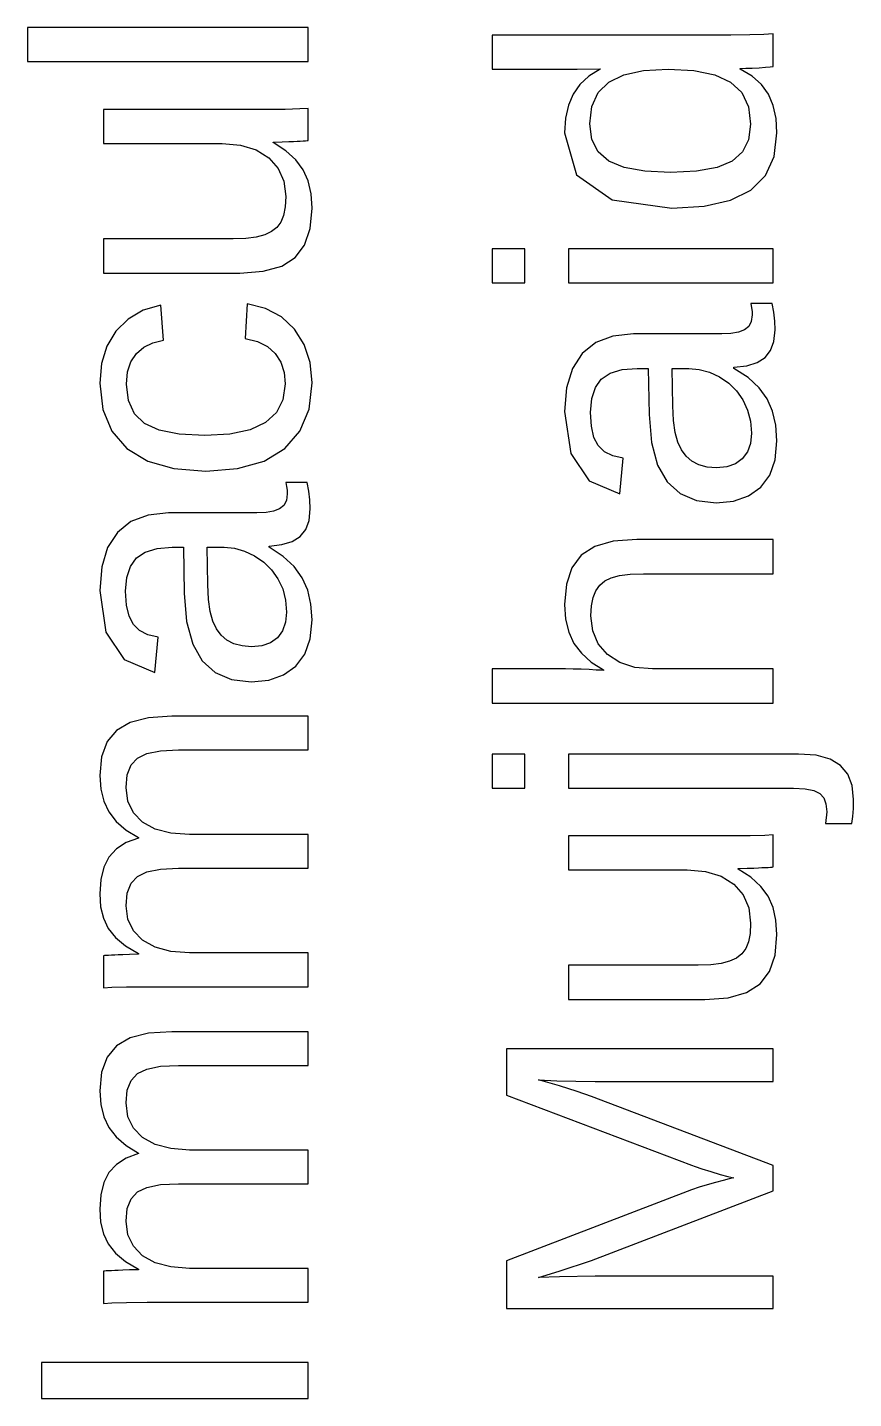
# Model space of a CAD drawing. Header units: metres. Extents: x -108.8 to -18, y -35.5 to 35.7.
# Drawn here: x -35.73 to -17.97, y -32.25 to -2.78 of the extents above; entities that cross this region are included whole.
import ezdxf

# ---------------------------------------------------------------- set-up
doc = ezdxf.new("R2010")
doc.units = ezdxf.units.M

msp = doc.modelspace()

# ---------------------------------------------------------------- linework, layer by layer
for p, q in [((-29.6919, -2.78108), (-35.7299, -2.78108)), ((-35.7299, -2.78108), (-35.7299, -3.51344)), ((-29.6919, -3.51344), (-29.6919, -2.78108)), ((-20.6036, -2.94464), (-25.7343, -2.94464)), ((-25.7343, -2.94464), (-25.7343, -3.677)), ((-20.1972, -2.94193), (-20.6036, -2.94464)), ((-19.8947, -2.93379), (-20.1972, -2.94193)), ((-19.6962, -2.92023), (-19.8947, -2.93379)), ((-19.6962, -3.62006), (-19.6962, -2.92023)), ((-35.7299, -3.51344), (-29.6919, -3.51344)), ((-25.7343, -3.677), (-23.9074, -3.677)), ((-23.9074, -3.677), (-23.4151, -3.66884)), ((-23.6569, -3.8271), (-23.8508, -4.00615)), ((-23.4151, -3.677), (-23.6569, -3.8271)), ((-23.4151, -3.66884), (-23.4151, -3.677)), ((-23.232, -3.95775), (-22.9087, -3.80177)), ((-22.9087, -3.80177), (-22.4815, -3.70819)), ((-22.4815, -3.70819), (-21.9503, -3.677)), ((-21.9503, -3.677), (-21.3983, -3.70819)), ((-21.3983, -3.70819), (-20.9521, -3.80177)), ((-20.9521, -3.80177), (-20.6117, -3.95775)), ((-20.4042, -3.66074), (-20.283, -3.65916)), ((-20.4042, -3.677), (-20.4042, -3.66074)), ((-20.1488, -3.82733), (-20.4042, -3.677)), ((-20.283, -3.65916), (-20.1474, -3.65442)), ((-19.9467, -4.00705), (-20.1488, -3.82733)), ((-20.1474, -3.65442), (-19.9973, -3.64653)), ((-19.9973, -3.64653), (-19.859, -3.63724)), ((-19.859, -3.63724), (-19.7586, -3.62842)), ((-19.7586, -3.62842), (-19.6962, -3.62006)), ((-23.8508, -4.00615), (-23.9969, -4.21413)), ((-23.458, -4.18198), (-23.232, -3.95775)), ((-20.6117, -3.95775), (-20.3721, -4.18288)), ((-19.7979, -4.21616), (-19.9467, -4.00705)), ((-23.9969, -4.21413), (-24.0986, -4.45506)), ((-23.5936, -4.48036), (-23.458, -4.18198)), ((-20.3721, -4.18288), (-20.2284, -4.48396)), ((-19.6962, -4.45778), (-19.7979, -4.21616)), ((-30.6318, -4.54434), (-34.0942, -4.54434)), ((-34.0942, -4.54434), (-34.0942, -5.2767)), ((-30.1855, -4.54163), (-30.6318, -4.54434)), ((-29.8723, -4.53349), (-30.1855, -4.54163)), ((-29.6919, -4.51993), (-29.8723, -4.53349)), ((-29.6919, -5.21159), (-29.6919, -4.51993)), ((-24.0986, -4.45506), (-24.1596, -4.73308)), ((-23.6388, -4.85289), (-23.5936, -4.48036)), ((-20.2284, -4.48396), (-20.1805, -4.86098)), ((-19.6352, -4.73512), (-19.6962, -4.45778)), ((-24.1596, -4.73308), (-24.18, -5.04819)), ((-23.5934, -5.18764), (-23.6388, -4.85289)), ((-20.1805, -4.86098), (-20.2247, -5.19328)), ((-19.6149, -5.04819), (-19.6352, -4.73512)), ((-34.0942, -5.2767), (-31.5432, -5.2767)), ((-31.5432, -5.2767), (-31.1458, -5.31061)), ((-30.4446, -5.24419), (-30.2531, -5.23897)), ((-30.4446, -5.25636), (-30.4446, -5.24419)), ((-30.1704, -5.43333), (-30.4446, -5.25636)), ((-30.2531, -5.23897), (-30.1073, -5.23424)), ((-30.1073, -5.23424), (-30.0072, -5.22997)), ((-30.0072, -5.22997), (-29.9328, -5.2261)), ((-29.9328, -5.2261), (-29.8643, -5.2227)), ((-29.8643, -5.2227), (-29.8017, -5.21976)), ((-29.8017, -5.21976), (-29.7497, -5.21704)), ((-29.7497, -5.21704), (-29.7131, -5.21432)), ((-29.7131, -5.21432), (-29.6919, -5.21159)), ((-24.18, -5.04819), (-23.9241, -5.94781)), ((-23.4571, -5.45413), (-23.5934, -5.18764)), ((-20.2247, -5.19328), (-20.3577, -5.45776)), ((-19.6773, -5.55518), (-19.6149, -5.04819)), ((-31.1458, -5.31061), (-30.8108, -5.41232)), ((-30.8108, -5.41232), (-30.5382, -5.58186)), ((-30.5382, -5.58186), (-30.337, -5.81017)), ((-29.9554, -5.62796), (-30.1704, -5.43333)), ((-23.2299, -5.65239), (-23.4571, -5.45413)), ((-20.3577, -5.45776), (-20.5791, -5.65442)), ((-19.8644, -5.96408), (-19.6773, -5.55518)), ((-30.337, -5.81017), (-30.2163, -6.08821)), ((-29.7997, -5.84023), (-29.9554, -5.62796)), ((-29.6946, -6.07915), (-29.7997, -5.84023)), ((-22.9006, -5.78915), (-23.2299, -5.65239)), ((-22.4578, -5.87122), (-22.9006, -5.78915)), ((-21.9015, -5.89856), (-22.4578, -5.87122)), ((-21.3441, -5.87143), (-21.9015, -5.89856)), ((-20.9033, -5.79005), (-21.3441, -5.87143)), ((-20.5791, -5.65442), (-20.9033, -5.79005)), ((-30.2163, -6.08821), (-30.1761, -6.41599)), ((-29.6315, -6.35379), (-29.6946, -6.07915)), ((-23.9241, -5.94781), (-23.1565, -6.48759)), ((-20.1764, -6.27489), (-19.8644, -5.96408)), ((-30.1761, -6.41599), (-30.1878, -6.63795)), ((-29.6105, -6.66414), (-29.6315, -6.35379)), ((-20.6149, -6.49301), (-20.1764, -6.27489)), ((-30.1878, -6.63795), (-30.2231, -6.82104)), ((-29.6505, -7.10381), (-29.6105, -6.66414)), ((-23.1565, -6.48759), (-21.8771, -6.66753)), ((-21.8771, -6.66753), (-21.1818, -6.6239)), ((-21.1818, -6.6239), (-20.6149, -6.49301)), ((-30.2819, -6.96529), (-30.3673, -7.07874)), ((-30.2231, -6.82104), (-30.2819, -6.96529)), ((-31.3031, -7.3233), (-34.0942, -7.3233)), ((-34.0942, -7.3233), (-34.0942, -8.05974)), ((-31.0346, -7.31381), (-31.3031, -7.3233)), ((-30.8094, -7.28532), (-31.0346, -7.31381)), ((-30.6277, -7.23785), (-30.8094, -7.28532)), ((-30.4826, -7.1696), (-30.6277, -7.23785)), ((-30.3673, -7.07874), (-30.4826, -7.1696)), ((-29.7705, -7.45712), (-29.6505, -7.10381)), ((-29.9706, -7.72411), (-29.7705, -7.45712)), ((-25.0344, -7.53564), (-25.7343, -7.53564)), ((-25.7343, -7.53564), (-25.7343, -8.26807)), ((-25.0344, -8.26807), (-25.0344, -7.53564)), ((-19.6962, -7.53564), (-24.0986, -7.53564)), ((-24.0986, -7.53564), (-24.0986, -8.26807)), ((-19.6962, -8.26807), (-19.6962, -7.53564)), ((-30.6596, -8.02245), (-30.2629, -7.91057)), ((-30.2629, -7.91057), (-29.9706, -7.72411)), ((-34.0942, -8.05974), (-31.1607, -8.05974)), ((-31.1607, -8.05974), (-30.6596, -8.02245)), ((-25.7343, -8.26807), (-25.0344, -8.26807)), ((-24.0986, -8.26807), (-19.6962, -8.26807)), ((-32.8614, -8.74767), (-33.2416, -8.86044)), ((-32.8045, -9.50037), (-32.8614, -8.74767)), ((-31.002, -8.72325), (-31.0508, -9.46376)), ((-30.6074, -8.82135), (-31.002, -8.72325)), ((-30.2696, -9.00172), (-30.6074, -8.82135)), ((-19.7207, -8.71715), (-20.1764, -8.71715)), ((-20.1764, -8.71715), (-20.1605, -8.80347)), ((-20.1605, -8.80347), (-20.151, -8.88347)), ((-19.6845, -8.90294), (-19.7207, -8.71715)), ((-33.563, -9.04692), (-33.8257, -9.3071)), ((-33.2416, -8.86044), (-33.563, -9.04692)), ((-29.9889, -9.26439), (-30.2696, -9.00172)), ((-20.1662, -9.10002), (-20.2211, -9.20854)), ((-20.1479, -8.95715), (-20.1662, -9.10002)), ((-20.151, -8.88347), (-20.1479, -8.95715)), ((-19.6628, -9.09145), (-19.6845, -8.90294)), ((-19.6556, -9.28265), (-19.6628, -9.09145)), ((-33.8257, -9.3071), (-34.0201, -9.62965)), ((-29.7787, -9.59531), (-29.9889, -9.26439)), ((-23.1413, -9.41472), (-23.5082, -9.55441)), ((-22.699, -9.36815), (-23.1413, -9.41472)), ((-20.8029, -9.36815), (-22.699, -9.36815)), ((-20.6038, -9.35866), (-20.8029, -9.36815)), ((-20.4404, -9.33017), (-20.6038, -9.35866)), ((-20.3126, -9.28271), (-20.4404, -9.33017)), ((-20.2211, -9.20854), (-20.3126, -9.28271)), ((-19.6793, -9.52928), (-19.6556, -9.28265)), ((-34.0201, -9.62965), (-34.1367, -10.0033)), ((-33.3863, -9.78926), (-33.2258, -9.65407)), ((-33.2258, -9.65407), (-33.0319, -9.55777)), ((-33.0319, -9.55777), (-32.8045, -9.50037)), ((-31.0508, -9.46376), (-30.7832, -9.52682)), ((-30.7832, -9.52682), (-30.5662, -9.63464)), ((-30.5662, -9.63464), (-30.3998, -9.78723)), ((-29.6526, -9.98048), (-29.7787, -9.59531)), ((-23.5082, -9.55441), (-23.7995, -9.78725)), ((-19.7505, -9.72665), (-19.6793, -9.52928)), ((-34.1367, -10.0033), (-34.1756, -10.428)), ((-33.578, -10.1853), (-33.5061, -9.96556)), ((-33.5061, -9.96556), (-33.3863, -9.78926)), ((-30.3998, -9.78723), (-30.2823, -9.97643)), ((-30.2823, -9.97643), (-30.2118, -10.1941)), ((-29.6105, -10.4199), (-29.6526, -9.98048)), ((-23.7995, -9.78725), (-24.0109, -10.1123)), ((-20.2616, -10.0501), (-20.0385, -9.98027)), ((-20.0385, -9.98027), (-19.8692, -9.87473)), ((-19.8692, -9.87473), (-19.7505, -9.72665)), ((-33.6019, -10.4484), (-33.578, -10.1853)), ((-30.2118, -10.1941), (-30.1882, -10.4403)), ((-24.0109, -10.1123), (-24.1377, -10.5286)), ((-23.3906, -10.3365), (-23.2021, -10.2099)), ((-23.2021, -10.2099), (-22.9458, -10.1339)), ((-22.9458, -10.1339), (-22.6216, -10.1086)), ((-22.6216, -10.1086), (-22.3816, -10.1086)), ((-22.3816, -10.1086), (-22.3653, -11.0974)), ((-21.8527, -10.9101), (-21.869, -10.1086)), ((-21.869, -10.1086), (-21.5069, -10.1086)), ((-21.5069, -10.1086), (-21.2838, -10.1287)), ((-21.2838, -10.1287), (-21.0647, -10.1891)), ((-21.0647, -10.1891), (-20.8497, -10.2897)), ((-20.8497, -10.2897), (-20.652, -10.4251)), ((-20.5385, -10.0842), (-20.2616, -10.0501)), ((-20.5385, -10.1086), (-20.5385, -10.0842)), ((-20.2349, -10.3059), (-20.5385, -10.1086)), ((-19.9969, -10.5236), (-20.2349, -10.3059)), ((-34.1756, -10.428), (-34.1107, -10.9886)), ((-33.559, -10.8006), (-33.6019, -10.4484)), ((-30.1882, -10.4403), (-30.2353, -10.7807)), ((-29.6754, -10.987), (-29.6105, -10.4199)), ((-24.1377, -10.5286), (-24.18, -11.0363)), ((-23.5968, -10.756), (-23.5195, -10.5173)), ((-23.5195, -10.5173), (-23.3906, -10.3365)), ((-20.652, -10.4251), (-20.4845, -10.5899)), ((-20.4845, -10.5899), (-20.3472, -10.7841)), ((-19.8244, -10.7616), (-19.9969, -10.5236)), ((-33.4301, -11.0813), (-33.559, -10.8006)), ((-30.2353, -10.7807), (-30.3763, -11.0587)), ((-23.6226, -11.0526), (-23.5968, -10.756)), ((-20.3472, -10.7841), (-20.2455, -11.0029)), ((-19.708, -11.0277), (-19.8244, -10.7616)), ((-34.1107, -10.9886), (-33.9161, -11.4552)), ((-33.2154, -11.2906), (-33.4301, -11.0813)), ((-30.3763, -11.0587), (-30.6114, -11.2744)), ((-29.87, -11.457), (-29.6754, -10.987)), ((-24.18, -11.0363), (-24.048, -11.9342)), ((-23.604, -11.351), (-23.6226, -11.0526)), ((-22.3653, -11.0974), (-22.3111, -11.7034)), ((-21.8373, -11.2269), (-21.8527, -10.9101)), ((-20.2455, -11.0029), (-20.1845, -11.2416)), ((-19.6382, -11.3295), (-19.708, -11.0277)), ((-33.9161, -11.4552), (-33.5917, -11.8277)), ((-32.8989, -11.4353), (-33.2154, -11.2906)), ((-32.465, -11.5221), (-32.8989, -11.4353)), ((-30.9441, -11.4281), (-31.3781, -11.5203)), ((-30.6114, -11.2744), (-30.9441, -11.4281)), ((-30.1944, -11.8297), (-29.87, -11.457)), ((-23.5484, -11.5897), (-23.604, -11.351)), ((-21.802, -11.488), (-21.8373, -11.2269)), ((-21.7469, -11.6935), (-21.802, -11.488)), ((-20.1845, -11.2416), (-20.1641, -11.5001)), ((-19.6149, -11.667), (-19.6382, -11.3295)), ((-31.9134, -11.551), (-32.465, -11.5221)), ((-31.3781, -11.5203), (-31.9134, -11.551)), ((-23.4557, -11.7687), (-23.5484, -11.5897)), ((-23.3224, -11.898), (-23.4557, -11.7687)), ((-22.3111, -11.7034), (-22.1809, -12.1869)), ((-21.67, -11.8573), (-21.7469, -11.6935)), ((-20.1858, -11.7205), (-20.2509, -11.9043)), ((-20.1641, -11.5001), (-20.1858, -11.7205)), ((-19.6538, -12.0725), (-19.6149, -11.667)), ((-33.5917, -11.8277), (-33.144, -12.0989)), ((-30.6431, -12.0998), (-30.1944, -11.8297)), ((-24.048, -11.9342), (-23.6519, -12.5228)), ((-23.1447, -11.9875), (-23.3224, -11.898)), ((-22.9227, -12.0372), (-23.1447, -11.9875)), ((-22.9919, -12.8021), (-22.9227, -12.0372)), ((-21.5697, -11.9936), (-21.67, -11.8573)), ((-21.4458, -12.1023), (-21.5697, -11.9936)), ((-20.3594, -12.0515), (-20.5077, -12.1588)), ((-20.2509, -11.9043), (-20.3594, -12.0515)), ((-19.7704, -12.4048), (-19.6538, -12.0725)), ((-33.144, -12.0989), (-32.5791, -12.2617)), ((-32.5791, -12.2617), (-31.8971, -12.3159)), ((-31.8971, -12.3159), (-31.2106, -12.2619)), ((-31.2106, -12.2619), (-30.6431, -12.0998)), ((-22.1809, -12.1869), (-21.9747, -12.5479)), ((-21.2962, -12.1814), (-21.4458, -12.1023)), ((-21.1185, -12.2289), (-21.2962, -12.1814)), ((-20.9128, -12.2447), (-21.1185, -12.2289)), ((-20.6922, -12.2233), (-20.9128, -12.2447)), ((-20.5077, -12.1588), (-20.6922, -12.2233)), ((-29.7163, -12.5616), (-30.172, -12.5616)), ((-30.172, -12.5616), (-30.1562, -12.6479)), ((-30.1562, -12.6479), (-30.1467, -12.7279)), ((-29.6801, -12.7474), (-29.7163, -12.5616)), ((-23.6519, -12.5228), (-22.9919, -12.8021)), ((-21.9747, -12.5479), (-21.6954, -12.7976)), ((-20.227, -12.8492), (-19.9648, -12.6638)), ((-19.9648, -12.6638), (-19.7704, -12.4048)), ((-30.1618, -12.9445), (-30.2167, -13.053)), ((-30.1435, -12.8016), (-30.1618, -12.9445)), ((-30.1467, -12.7279), (-30.1435, -12.8016)), ((-29.6584, -12.9359), (-29.6801, -12.7474)), ((-29.6512, -13.1271), (-29.6584, -12.9359)), ((-21.6954, -12.7976), (-21.3454, -12.9475)), ((-21.3454, -12.9475), (-20.925, -12.9974)), ((-20.925, -12.9974), (-20.5471, -12.9604)), ((-20.5471, -12.9604), (-20.227, -12.8492)), ((-33.1369, -13.2592), (-33.5038, -13.3989)), ((-32.6946, -13.2126), (-33.1369, -13.2592)), ((-30.7986, -13.2126), (-32.6946, -13.2126)), ((-30.5994, -13.2031), (-30.7986, -13.2126)), ((-30.436, -13.1746), (-30.5994, -13.2031)), ((-30.3083, -13.1272), (-30.436, -13.1746)), ((-30.2167, -13.053), (-30.3083, -13.1272)), ((-29.6749, -13.3737), (-29.6512, -13.1271)), ((-33.5038, -13.3989), (-33.7951, -13.6317)), ((-29.7461, -13.5711), (-29.6749, -13.3737)), ((-33.7951, -13.6317), (-34.0065, -13.9567)), ((-30.2572, -13.8946), (-30.0341, -13.8247)), ((-30.0341, -13.8247), (-29.8648, -13.7192)), ((-29.8648, -13.7192), (-29.7461, -13.5711)), ((-23.135, -13.822), (-23.533, -13.9352)), ((-22.6298, -13.7842), (-23.135, -13.822)), ((-19.6962, -13.7842), (-22.6298, -13.7842)), ((-19.6962, -14.5207), (-19.6962, -13.7842)), ((-34.0065, -13.9567), (-34.1333, -14.3731)), ((-33.3862, -14.1809), (-33.1977, -14.0543)), ((-33.1977, -14.0543), (-32.9414, -13.9784)), ((-32.9414, -13.9784), (-32.6173, -13.9531)), ((-32.6173, -13.9531), (-32.3772, -13.9531)), ((-32.3772, -13.9531), (-32.361, -14.9418)), ((-31.8483, -14.7546), (-31.8646, -13.9531)), ((-31.8646, -13.9531), (-31.5025, -13.9531)), ((-31.5025, -13.9531), (-31.2794, -13.9732)), ((-31.2794, -13.9732), (-31.0603, -14.0335)), ((-31.0603, -14.0335), (-30.8454, -14.1341)), ((-30.8454, -14.1341), (-30.6476, -14.2696)), ((-30.5341, -13.9287), (-30.2572, -13.8946)), ((-30.5341, -13.9531), (-30.5341, -13.9287)), ((-30.2305, -14.1504), (-30.5341, -13.9531)), ((-23.8239, -14.124), (-24.0217, -14.3923)), ((-23.533, -13.9352), (-23.8239, -14.124)), ((-34.1333, -14.3731), (-34.1756, -14.8808)), ((-33.5924, -14.6005), (-33.5151, -14.3618)), ((-33.5151, -14.3618), (-33.3862, -14.1809)), ((-30.6476, -14.2696), (-30.4801, -14.4344)), ((-30.4801, -14.4344), (-30.3429, -14.6285)), ((-29.9925, -14.3681), (-30.2305, -14.1504)), ((-29.82, -14.6061), (-29.9925, -14.3681)), ((-24.0217, -14.3923), (-24.1404, -14.7442)), ((-33.6182, -14.897), (-33.5924, -14.6005)), ((-30.3429, -14.6285), (-30.2411, -14.8473)), ((-29.7036, -14.8722), (-29.82, -14.6061)), ((-23.4248, -14.7689), (-23.3142, -14.6753)), ((-23.3142, -14.6753), (-23.177, -14.6061)), ((-23.177, -14.6061), (-23, -14.5587)), ((-23, -14.5587), (-22.7702, -14.5302)), ((-22.7702, -14.5302), (-22.4874, -14.5207)), ((-22.4874, -14.5207), (-19.6962, -14.5207)), ((-34.1756, -14.8808), (-34.0436, -15.7786)), ((-33.5997, -15.1954), (-33.6182, -14.897)), ((-32.361, -14.9418), (-32.3067, -15.5478)), ((-31.8329, -15.0713), (-31.8483, -14.7546)), ((-30.2411, -14.8473), (-30.1801, -15.086)), ((-29.6338, -15.1739), (-29.7036, -14.8722)), ((-24.1404, -14.7442), (-24.18, -15.1798)), ((-23.5674, -15.0338), (-23.5086, -14.8869)), ((-23.5086, -14.8869), (-23.4248, -14.7689)), ((-33.544, -15.4341), (-33.5997, -15.1954)), ((-31.7977, -15.3324), (-31.8329, -15.0713)), ((-30.1801, -15.086), (-30.1598, -15.3446)), ((-29.6105, -15.5114), (-29.6338, -15.1739)), ((-24.18, -15.1798), (-24.1576, -15.4992)), ((-23.6144, -15.428), (-23.6027, -15.2142)), ((-23.6027, -15.2142), (-23.5674, -15.0338)), ((-33.4513, -15.6131), (-33.544, -15.4341)), ((-33.318, -15.7424), (-33.4513, -15.6131)), ((-32.3067, -15.5478), (-32.1765, -16.0313)), ((-31.7425, -15.5379), (-31.7977, -15.3324)), ((-31.6656, -15.7018), (-31.7425, -15.5379)), ((-30.1815, -15.565), (-30.2466, -15.7488)), ((-30.1598, -15.3446), (-30.1815, -15.565)), ((-29.6494, -15.9169), (-29.6105, -15.5114)), ((-24.1576, -15.4992), (-24.0905, -15.7793)), ((-23.5746, -15.7497), (-23.6144, -15.428)), ((-34.0436, -15.7786), (-33.6476, -16.3672)), ((-33.1403, -15.832), (-33.318, -15.7424)), ((-32.9184, -15.8817), (-33.1403, -15.832)), ((-32.9875, -16.6466), (-32.9184, -15.8817)), ((-31.5653, -15.8381), (-31.6656, -15.7018)), ((-31.4414, -15.9468), (-31.5653, -15.8381)), ((-30.3551, -15.8959), (-30.5033, -16.0033)), ((-30.2466, -15.7488), (-30.3551, -15.8959)), ((-24.0905, -15.7793), (-23.9785, -16.02)), ((-23.4553, -16.0257), (-23.5746, -15.7497)), ((-32.1765, -16.0313), (-31.9704, -16.3923)), ((-31.2918, -16.0259), (-31.4414, -15.9468)), ((-31.1141, -16.0734), (-31.2918, -16.0259)), ((-30.9084, -16.0892), (-31.1141, -16.0734)), ((-30.6878, -16.0677), (-30.9084, -16.0892)), ((-30.5033, -16.0033), (-30.6878, -16.0677)), ((-29.766, -16.2492), (-29.6494, -15.9169)), ((-23.9785, -16.02), (-23.8188, -16.2304)), ((-23.2563, -16.256), (-23.4553, -16.0257)), ((-33.6476, -16.3672), (-32.9875, -16.6466)), ((-31.9704, -16.3923), (-31.691, -16.6421)), ((-29.9604, -16.5083), (-29.766, -16.2492)), ((-23.8188, -16.2304), (-23.6079, -16.4196)), ((-23.6079, -16.4196), (-23.3459, -16.5876)), ((-22.9901, -16.4289), (-23.2563, -16.256)), ((-22.6687, -16.5326), (-22.9901, -16.4289)), ((-31.691, -16.6421), (-31.3411, -16.7919)), ((-31.3411, -16.7919), (-30.9206, -16.8419)), ((-30.5427, -16.8048), (-30.2226, -16.6936)), ((-30.2226, -16.6936), (-29.9604, -16.5083)), ((-24.1637, -16.5672), (-25.7343, -16.5672)), ((-25.7343, -16.5672), (-25.7343, -17.2997)), ((-23.9965, -16.5688), (-24.1637, -16.5672)), ((-23.8256, -16.5736), (-23.9965, -16.5688)), ((-23.6511, -16.5815), (-23.8256, -16.5736)), ((-23.4996, -16.5899), (-23.6511, -16.5815)), ((-23.3979, -16.596), (-23.4996, -16.5899)), ((-23.3459, -16.5998), (-23.3979, -16.596)), ((-23.3459, -16.5876), (-23.3459, -16.5998)), ((-22.2921, -16.5672), (-22.6687, -16.5326)), ((-19.6962, -16.5672), (-22.2921, -16.5672)), ((-19.6962, -17.2997), (-19.6962, -16.5672)), ((-30.9206, -16.8419), (-30.5427, -16.8048)), ((-25.7343, -17.2997), (-19.6962, -17.2997)), ((-33.1245, -17.6166), (-33.5206, -17.7177)), ((-32.6254, -17.583), (-33.1245, -17.6166)), ((-29.6919, -17.583), (-32.6254, -17.583)), ((-29.6919, -18.3072), (-29.6919, -17.583)), ((-33.8135, -17.8861), (-34.0147, -18.1286)), ((-33.5206, -17.7177), (-33.8135, -17.8861)), ((-34.0147, -18.1286), (-34.1354, -18.4521)), ((-34.1354, -18.4521), (-34.1756, -18.8565)), ((-33.5015, -18.63), (-33.3659, -18.4821)), ((-33.3659, -18.4821), (-33.1593, -18.3849)), ((-33.1593, -18.3849), (-32.865, -18.3266)), ((-32.865, -18.3266), (-32.483, -18.3072)), ((-32.483, -18.3072), (-29.6919, -18.3072)), ((-25.0344, -18.3956), (-25.7343, -18.3956)), ((-25.7343, -18.3956), (-25.7343, -19.128)), ((-25.0344, -19.128), (-25.0344, -18.3956)), ((-19.151, -18.3956), (-24.0986, -18.3956)), ((-24.0986, -18.3956), (-24.0986, -19.128)), ((-18.774, -18.4227), (-19.151, -18.3956)), ((-18.4729, -18.5041), (-18.774, -18.4227)), ((-18.2478, -18.6397), (-18.4729, -18.5041)), ((-34.1756, -18.8565), (-34.1539, -19.1478)), ((-33.61, -19.1128), (-33.5829, -18.8402)), ((-33.5829, -18.8402), (-33.5015, -18.63)), ((-18.0918, -18.8296), (-18.2478, -18.6397)), ((-17.9982, -19.0737), (-18.0918, -18.8296)), ((-34.1539, -19.1478), (-34.0888, -19.4089)), ((-33.5705, -19.4091), (-33.61, -19.1128)), ((-25.7343, -19.128), (-25.0344, -19.128)), ((-24.0986, -19.128), (-19.2609, -19.128)), ((-19.2609, -19.128), (-19.0096, -19.1407)), ((-19.0096, -19.1407), (-18.8197, -19.1786)), ((-17.967, -19.3721), (-17.9982, -19.0737)), ((-34.0888, -19.4089), (-33.9803, -19.6397)), ((-33.4518, -19.658), (-33.5705, -19.4091)), ((-18.8197, -19.1786), (-18.6913, -19.242)), ((-18.6913, -19.242), (-18.6099, -19.3364)), ((-18.6099, -19.3364), (-18.5611, -19.468)), ((-17.9711, -19.5688), (-17.967, -19.3721)), ((-33.9803, -19.6397), (-33.8225, -19.8447)), ((-33.254, -19.8594), (-33.4518, -19.658)), ((-18.5448, -19.6366), (-18.5692, -19.8889)), ((-18.5611, -19.468), (-18.5448, -19.6366)), ((-18.0036, -19.8889), (-17.9833, -19.741)), ((-17.9833, -19.741), (-17.9711, -19.5688)), ((-33.8225, -19.8447), (-33.6096, -20.0285)), ((-33.6096, -20.0285), (-33.3415, -20.191)), ((-32.9834, -20.0075), (-33.254, -19.8594)), ((-32.6464, -20.0963), (-32.9834, -20.0075)), ((-18.5692, -19.8889), (-18.0036, -19.8889)), ((-33.6055, -20.2988), (-33.8171, -20.4338)), ((-33.3415, -20.2032), (-33.6055, -20.2988)), ((-33.3415, -20.191), (-33.3415, -20.2032)), ((-32.243, -20.1259), (-32.6464, -20.0963)), ((-29.6919, -20.1259), (-32.243, -20.1259)), ((-29.6919, -20.8501), (-29.6919, -20.1259)), ((-20.6361, -20.1548), (-24.0986, -20.1548)), ((-24.0986, -20.1548), (-24.0986, -20.8872)), ((-20.1899, -20.1521), (-20.6361, -20.1548)), ((-19.8766, -20.144), (-20.1899, -20.1521)), ((-19.6962, -20.1304), (-19.8766, -20.144)), ((-19.6962, -20.8221), (-19.6962, -20.1304)), ((-33.9762, -20.6081), (-34.087, -20.8253)), ((-33.8171, -20.4338), (-33.9762, -20.6081)), ((-34.087, -20.8253), (-34.1534, -21.0891)), ((-33.1593, -20.9279), (-32.865, -20.8696)), ((-32.865, -20.8696), (-32.483, -20.8501)), ((-32.483, -20.8501), (-29.6919, -20.8501)), ((-24.0986, -20.8872), (-21.5475, -20.8872)), ((-21.5475, -20.8872), (-21.1501, -20.9211)), ((-20.4489, -20.8547), (-20.2575, -20.8495)), ((-20.4489, -20.8669), (-20.4489, -20.8547)), ((-20.1748, -21.0438), (-20.4489, -20.8669)), ((-20.2575, -20.8495), (-20.1117, -20.8447)), ((-20.1117, -20.8447), (-20.0116, -20.8405)), ((-20.0116, -20.8405), (-19.9372, -20.8366)), ((-19.9372, -20.8366), (-19.8687, -20.8332)), ((-19.8687, -20.8332), (-19.8061, -20.8302)), ((-19.8061, -20.8302), (-19.7541, -20.8275)), ((-19.7541, -20.8275), (-19.7175, -20.8248)), ((-19.7175, -20.8248), (-19.6962, -20.8221)), ((-34.1534, -21.0891), (-34.1756, -21.3994)), ((-33.5829, -21.3832), (-33.5015, -21.1729)), ((-33.5015, -21.1729), (-33.3659, -21.0251)), ((-33.3659, -21.0251), (-33.1593, -20.9279)), ((-21.1501, -20.9211), (-20.8151, -21.0228)), ((-20.8151, -21.0228), (-20.5425, -21.1924)), ((-20.5425, -21.1924), (-20.3414, -21.4207)), ((-19.9598, -21.2384), (-20.1748, -21.0438)), ((-34.1756, -21.3994), (-34.1553, -21.6774)), ((-33.61, -21.6558), (-33.5829, -21.3832)), ((-20.3414, -21.4207), (-20.2207, -21.6987)), ((-19.8041, -21.4507), (-19.9598, -21.2384)), ((-19.699, -21.6896), (-19.8041, -21.4507)), ((-34.1553, -21.6774), (-34.0942, -21.9256)), ((-33.5703, -21.946), (-33.61, -21.6558)), ((-20.2207, -21.6987), (-20.1805, -22.0265)), ((-19.6359, -21.9643), (-19.699, -21.6896)), ((-34.0942, -21.9256), (-33.9925, -22.144)), ((-33.4509, -22.1928), (-33.5703, -21.946)), ((-20.1805, -22.0265), (-20.1922, -22.2484)), ((-19.6149, -22.2746), (-19.6359, -21.9643)), ((-33.9925, -22.144), (-33.8388, -22.3397)), ((-33.8388, -22.3397), (-33.6218, -22.5201)), ((-33.252, -22.3963), (-33.4509, -22.1928)), ((-20.1922, -22.2484), (-20.2275, -22.4315)), ((-19.6549, -22.7143), (-19.6149, -22.2746)), ((-33.6218, -22.5201), (-33.3415, -22.6851)), ((-33.3415, -22.6851), (-33.3415, -22.6974)), ((-32.9807, -22.5477), (-33.252, -22.3963)), ((-32.6444, -22.6386), (-32.9807, -22.5477)), ((-32.243, -22.6689), (-32.6444, -22.6386)), ((-29.6919, -22.6689), (-32.243, -22.6689)), ((-29.6919, -23.3972), (-29.6919, -22.6689)), ((-20.2862, -22.5758), (-20.3717, -22.6892)), ((-20.2275, -22.4315), (-20.2862, -22.5758)), ((-34.073, -22.7272), (-34.0942, -22.7299)), ((-34.0942, -22.7299), (-34.0942, -23.4216)), ((-34.0364, -22.7245), (-34.073, -22.7272)), ((-33.9844, -22.7218), (-34.0364, -22.7245)), ((-33.9218, -22.7188), (-33.9844, -22.7218)), ((-33.8533, -22.7154), (-33.9218, -22.7188)), ((-33.7789, -22.7116), (-33.8533, -22.7154)), ((-33.6788, -22.7073), (-33.7789, -22.7116)), ((-33.533, -22.7025), (-33.6788, -22.7073)), ((-33.3415, -22.6974), (-33.533, -22.7025)), ((-21.3075, -22.9338), (-24.0986, -22.9338)), ((-24.0986, -22.9338), (-24.0986, -23.6702)), ((-21.0389, -22.9243), (-21.3075, -22.9338)), ((-20.8138, -22.8958), (-21.0389, -22.9243)), ((-20.6321, -22.8483), (-20.8138, -22.8958)), ((-20.4869, -22.7801), (-20.6321, -22.8483)), ((-20.3717, -22.6892), (-20.4869, -22.7801)), ((-19.7749, -23.0676), (-19.6549, -22.7143)), ((-19.9749, -23.3346), (-19.7749, -23.0676)), ((-34.0942, -23.4216), (-33.9139, -23.408)), ((-33.9139, -23.408), (-33.6006, -23.3999)), ((-33.6006, -23.3999), (-33.1543, -23.3972)), ((-33.1543, -23.3972), (-29.6919, -23.3972)), ((-20.6639, -23.6329), (-20.2672, -23.5211)), ((-20.2672, -23.5211), (-19.9749, -23.3346)), ((-24.0986, -23.6702), (-21.165, -23.6702)), ((-21.165, -23.6702), (-20.6639, -23.6329)), ((-33.1245, -24.3957), (-33.5206, -24.4967)), ((-32.6254, -24.362), (-33.1245, -24.3957)), ((-29.6919, -24.362), (-32.6254, -24.362)), ((-29.6919, -25.0862), (-29.6919, -24.362)), ((-33.8135, -24.6651), (-34.0147, -24.9077)), ((-33.5206, -24.4967), (-33.8135, -24.6651)), ((-19.6962, -24.7327), (-25.4291, -24.7327)), ((-25.4291, -24.7327), (-25.4291, -25.7295)), ((-19.6962, -25.4325), (-19.6962, -24.7327)), ((-34.0147, -24.9077), (-34.1354, -25.2311)), ((-34.1354, -25.2311), (-34.1756, -25.6355)), ((-33.5015, -25.409), (-33.3659, -25.2612)), ((-33.3659, -25.2612), (-33.1593, -25.164)), ((-33.1593, -25.164), (-32.865, -25.1057)), ((-32.865, -25.1057), (-32.483, -25.0862)), ((-32.483, -25.0862), (-29.6919, -25.0862)), ((-33.61, -25.8918), (-33.5829, -25.6192)), ((-33.5829, -25.6192), (-33.5015, -25.409)), ((-24.2912, -25.5243), (-24.7415, -25.3959)), ((-24.7415, -25.3959), (-24.3455, -25.4162)), ((-24.3455, -25.4162), (-23.9386, -25.4285)), ((-23.9115, -25.6436), (-24.2912, -25.5243)), ((-23.9386, -25.4285), (-23.5209, -25.4325)), ((-23.5209, -25.4325), (-19.6962, -25.4325)), ((-34.1756, -25.6355), (-34.1539, -25.9269)), ((-34.1539, -25.9269), (-34.0888, -26.188)), ((-33.5705, -26.1882), (-33.61, -25.8918)), ((-25.4291, -25.7295), (-21.4539, -27.2268)), ((-23.6022, -25.7539), (-23.9115, -25.6436)), ((-19.6962, -27.235), (-23.6022, -25.7539)), ((-34.0888, -26.188), (-33.9803, -26.4188)), ((-33.4518, -26.4371), (-33.5705, -26.1882)), ((-33.9803, -26.4188), (-33.8225, -26.6238)), ((-33.254, -26.6385), (-33.4518, -26.4371)), ((-33.8225, -26.6238), (-33.6096, -26.8075)), ((-33.6096, -26.8075), (-33.3415, -26.97)), ((-32.9834, -26.7865), (-33.254, -26.6385)), ((-32.6464, -26.8753), (-32.9834, -26.7865)), ((-33.6055, -27.0779), (-33.8171, -27.2129)), ((-33.3415, -26.9823), (-33.6055, -27.0779)), ((-33.3415, -26.97), (-33.3415, -26.9823)), ((-32.243, -26.905), (-32.6464, -26.8753)), ((-29.6919, -26.905), (-32.243, -26.905)), ((-29.6919, -27.6292), (-29.6919, -26.905)), ((-33.9762, -27.3872), (-34.087, -27.6044)), ((-33.8171, -27.2129), (-33.9762, -27.3872)), ((-21.4539, -27.2268), (-21.3696, -27.2587)), ((-21.3696, -27.2587), (-21.2306, -27.3055)), ((-21.2306, -27.3055), (-21.0369, -27.3672)), ((-21.0369, -27.3672), (-20.8346, -27.4285)), ((-19.6962, -27.7802), (-19.6962, -27.235)), ((-34.087, -27.6044), (-34.1534, -27.8681)), ((-33.1593, -27.707), (-32.865, -27.6487)), ((-32.865, -27.6487), (-32.483, -27.6292)), ((-32.483, -27.6292), (-29.6919, -27.6292)), ((-21.1185, -27.6541), (-21.2901, -27.7063)), ((-20.9392, -27.6033), (-21.1185, -27.6541)), ((-20.7731, -27.5587), (-20.9392, -27.6033)), ((-20.8346, -27.4285), (-20.6698, -27.4739)), ((-20.6409, -27.5255), (-20.7731, -27.5587)), ((-20.6698, -27.4739), (-20.5425, -27.5035)), ((-20.5425, -27.5035), (-20.6409, -27.5255)), ((-34.1534, -27.8681), (-34.1756, -28.1785)), ((-33.5829, -28.1622), (-33.5015, -27.952)), ((-33.5015, -27.952), (-33.3659, -27.8042)), ((-33.3659, -27.8042), (-33.1593, -27.707)), ((-21.4539, -27.7599), (-25.4291, -29.2856)), ((-23.6022, -29.2816), (-19.6962, -27.7802)), ((-21.2901, -27.7063), (-21.4539, -27.7599)), ((-34.1756, -28.1785), (-34.1553, -28.4565)), ((-33.61, -28.4348), (-33.5829, -28.1622)), ((-34.1553, -28.4565), (-34.0942, -28.7047)), ((-33.5703, -28.7251), (-33.61, -28.4348)), ((-34.0942, -28.7047), (-33.9925, -28.923)), ((-33.4509, -28.9719), (-33.5703, -28.7251)), ((-33.9925, -28.923), (-33.8388, -29.1188)), ((-33.8388, -29.1188), (-33.6218, -29.2992)), ((-33.252, -29.1753), (-33.4509, -28.9719)), ((-33.6218, -29.2992), (-33.3415, -29.4642)), ((-33.3415, -29.4642), (-33.3415, -29.4764)), ((-32.9807, -29.3268), (-33.252, -29.1753)), ((-32.6444, -29.4176), (-32.9807, -29.3268)), ((-32.243, -29.4479), (-32.6444, -29.4176)), ((-29.6919, -29.4479), (-32.243, -29.4479)), ((-29.6919, -30.1763), (-29.6919, -29.4479)), ((-25.4291, -29.2856), (-25.4291, -30.3069)), ((-24.2939, -29.5094), (-23.6022, -29.2816)), ((-34.073, -29.5063), (-34.0942, -29.5089)), ((-34.0942, -29.5089), (-34.0942, -30.2006)), ((-34.0364, -29.5036), (-34.073, -29.5063)), ((-33.9844, -29.5008), (-34.0364, -29.5036)), ((-33.9218, -29.4979), (-33.9844, -29.5008)), ((-33.8533, -29.4945), (-33.9218, -29.4979)), ((-33.7789, -29.4906), (-33.8533, -29.4945)), ((-33.6788, -29.4863), (-33.7789, -29.4906)), ((-33.533, -29.4816), (-33.6788, -29.4863)), ((-33.3415, -29.4764), (-33.533, -29.4816)), ((-24.7415, -29.6437), (-24.2939, -29.5094)), ((-24.2898, -29.6315), (-24.7415, -29.6437)), ((-23.5209, -29.6152), (-24.2898, -29.6315)), ((-19.6962, -29.6152), (-23.5209, -29.6152)), ((-19.6962, -30.3069), (-19.6962, -29.6152)), ((-34.0942, -30.2006), (-33.9139, -30.1871)), ((-33.9139, -30.1871), (-33.6006, -30.179)), ((-33.6006, -30.179), (-33.1543, -30.1763)), ((-33.1543, -30.1763), (-29.6919, -30.1763)), ((-25.4291, -30.3069), (-19.6962, -30.3069)), ((-29.6919, -31.4689), (-35.4247, -31.4689)), ((-35.4247, -31.4689), (-35.4247, -32.246)), ((-29.6919, -32.246), (-29.6919, -31.4689)), ((-35.4247, -32.246), (-29.6919, -32.246))]:
    msp.add_line(p, q)

doc.saveas('drawing.dxf')
